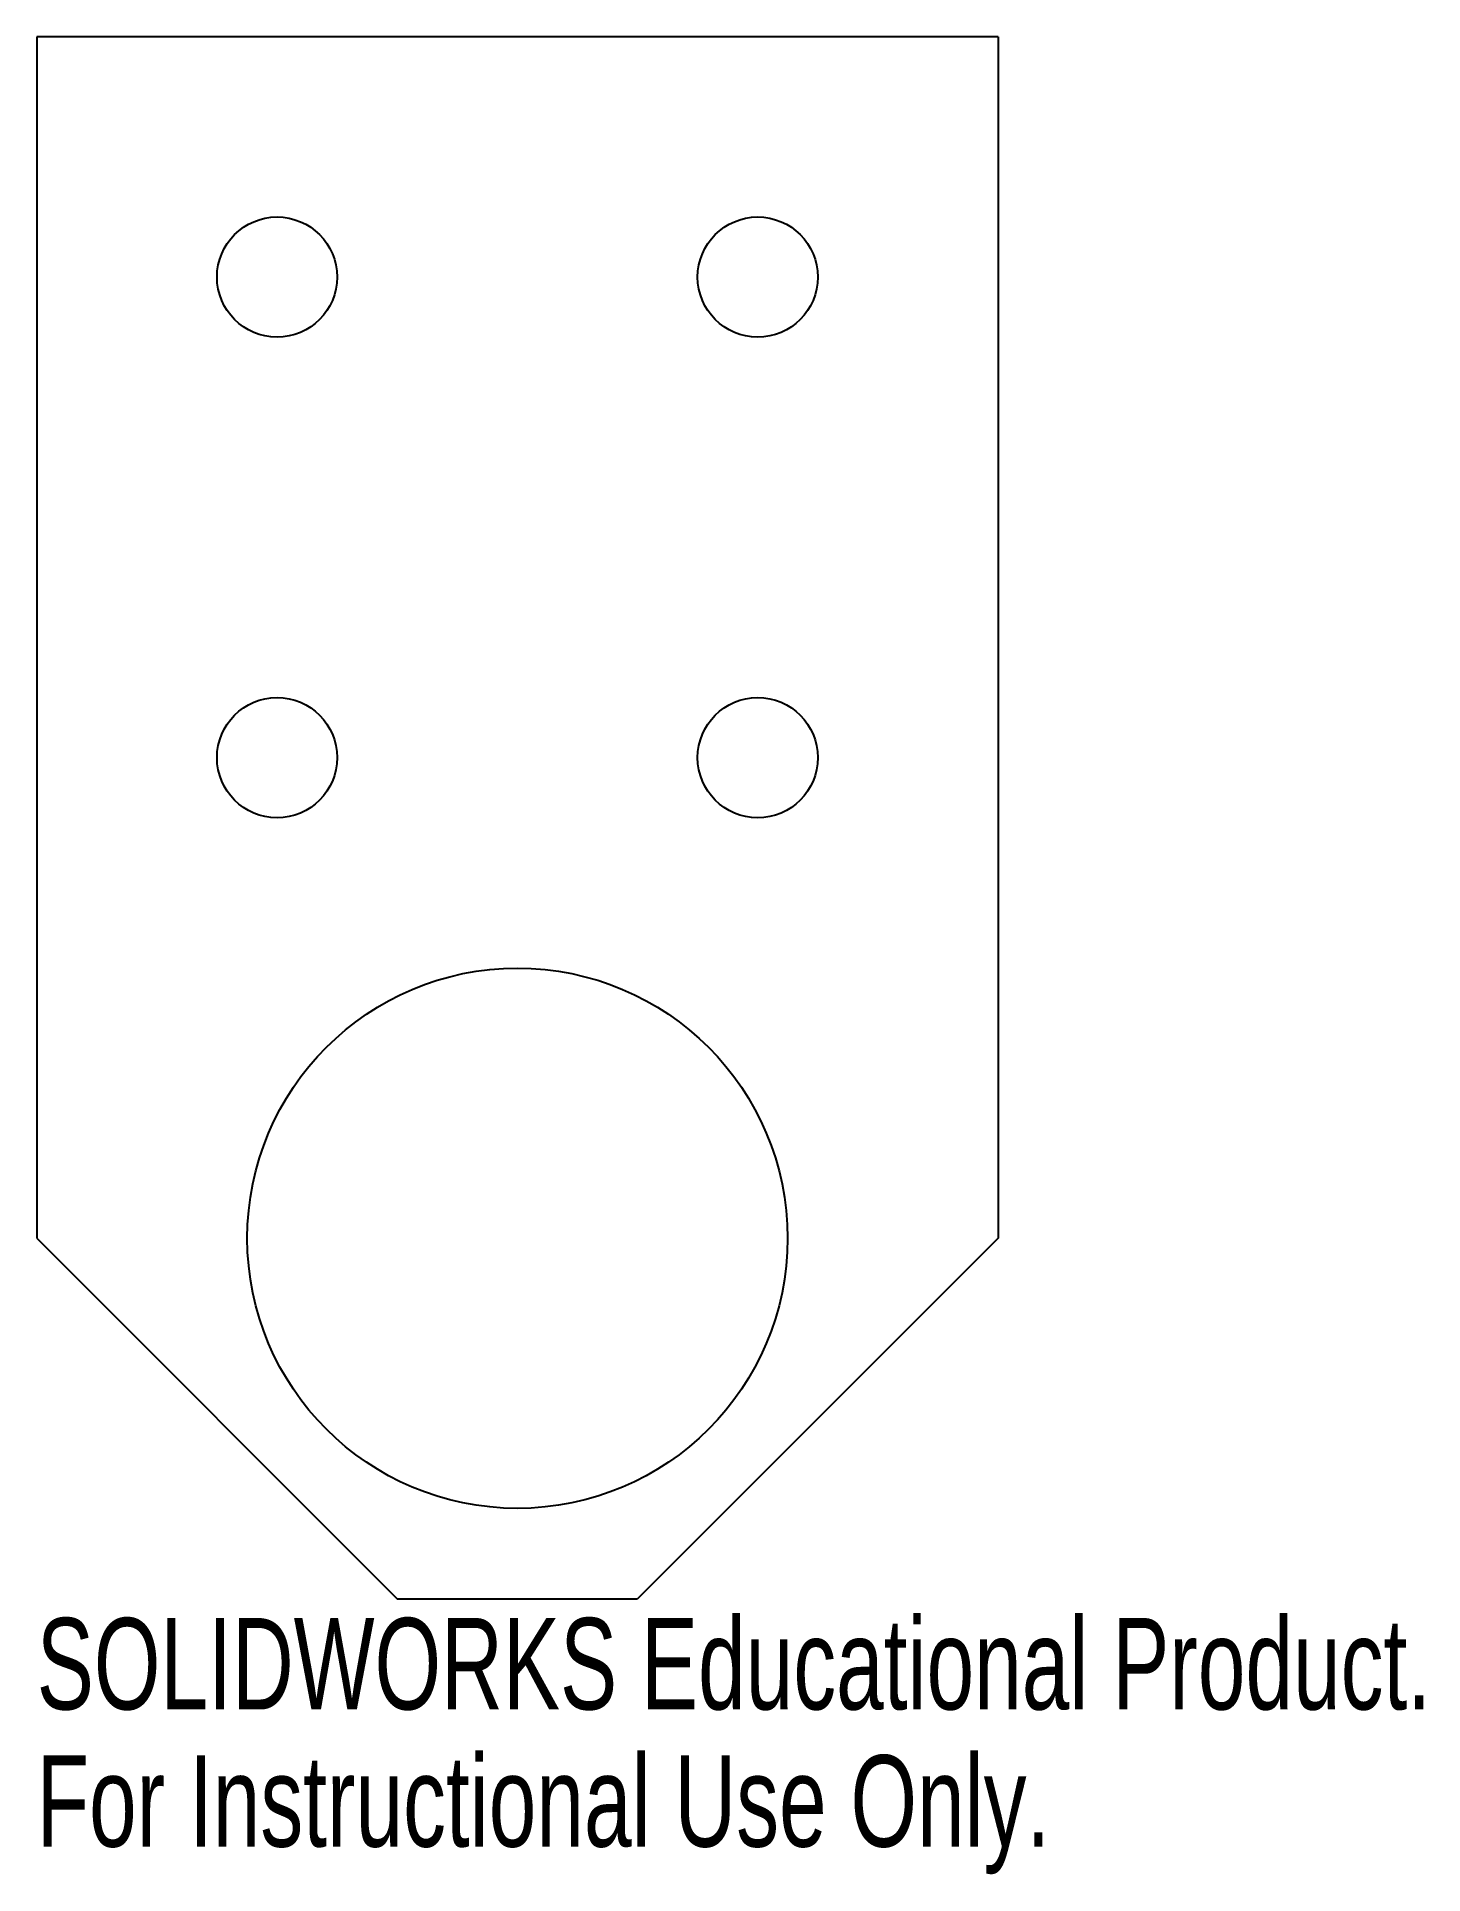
# Model space of a CAD drawing. Header units: inches. Extents: x -1 to 1.88, y -2.2 to 1.62.
import ezdxf

# ---------------------------------------------------------------- set-up
doc = ezdxf.new("R2010")
doc.units = ezdxf.units.IN
doc.header["$MEASUREMENT"] = 0
doc.styles.add('SLDTEXTSTYLE0', font='TXT', dxfattribs={"width": 0.7})

msp = doc.modelspace()

# ---------------------------------------------------------------- linework, layer by layer
at = {"color": 7, "linetype": 'Continuous', "lineweight": 25}
for p, q in [((-1, 1.625), (-1, -0.875)), ((1, 1.625), (-1, 1.625)), ((1, 1.625), (1, -0.875)), ((-1, -0.875), (-0.25, -1.625)), ((1, -0.875), (0.25, -1.625)), ((-0.25, -1.625), (0.25, -1.625))]:
    msp.add_line(p, q, dxfattribs=at)
for centre, radius in [((-0.5, 1.125), 0.125), ((0.5, 1.125), 0.125), ((-0.5, 0.125), 0.125), ((0.5, 0.125), 0.125), ((0, -0.875), 0.562)]:
    msp.add_circle(centre, radius, dxfattribs=at)

# ---------------------------------------------------------------- texts
at = {"color": 7, "linetype": 'Continuous', "char_height": 0.1903, "attachment_point": 1, "style": 'SLDTEXTSTYLE0'}
for s, insert in [('SOLIDWORKS Educational Product.', (-1, -1.6651)), ('For Instructional Use Only.', (-1, -1.9506))]:
    msp.add_mtext(s, dxfattribs=dict(at, insert=insert))

doc.saveas('drawing.dxf')
